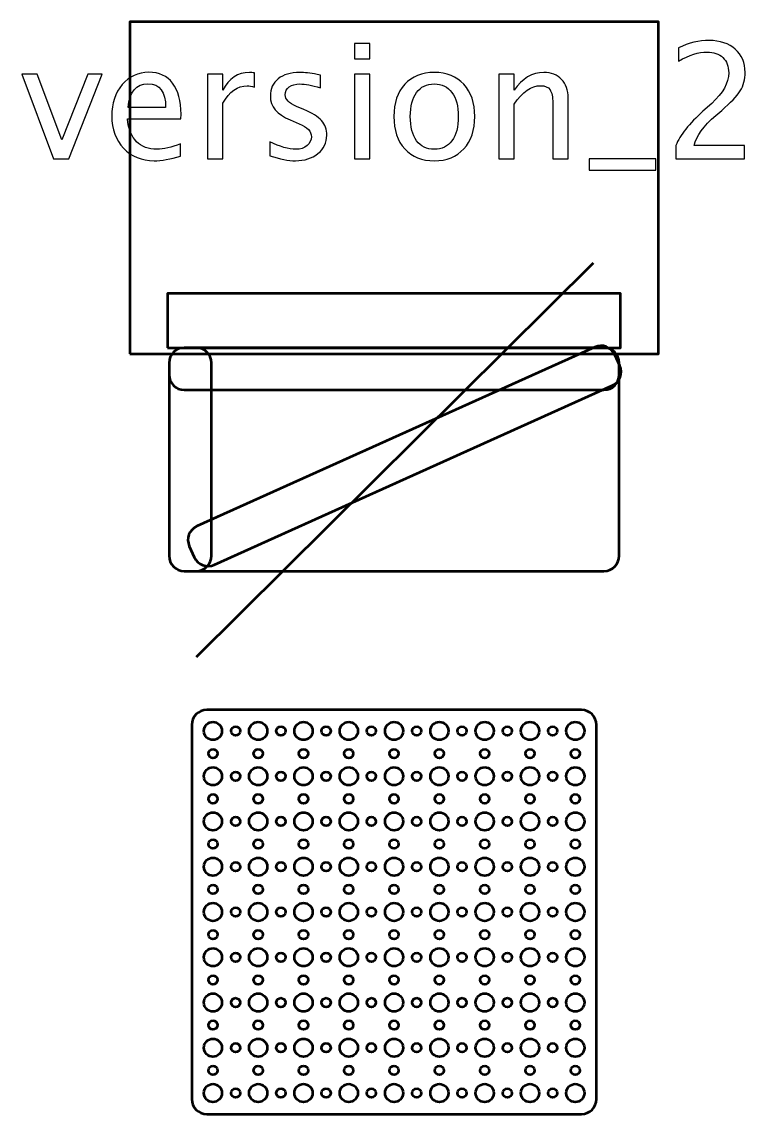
# Model space of a CAD drawing. Header units: centimetres. Extents: x -57 to 52, y -52 to 59.
# Drawn here: x -57.33 to -33.38, y -51.7 to -15.5 of the extents above; entities that cross this region are included whole.
import ezdxf

# ---------------------------------------------------------------- set-up
doc = ezdxf.new("R2010")
doc.units = ezdxf.units.CM
doc.header["$MEASUREMENT"] = 0
doc.layers.add('Layer 1', color=7, linetype='Continuous')

msp = doc.modelspace()

# ---------------------------------------------------------------- linework, layer by layer
at = {"layer": 'Layer 1', "lineweight": 53}
for points in [[(-53.75009, -26.50006), (-36.25009, -26.50006), (-36.25009, -15.50006), (-53.75009, -15.50006), (-53.75009, -26.50006)], [(-52.50002, -26.3), (-37.50002, -26.3), (-37.50002, -24.5), (-52.50002, -24.5), (-52.50002, -26.3)]]:
    msp.add_lwpolyline(points, close=True, dxfattribs=at)
for centre, major_axis in [((-50.99999, -39.00001), (0, 0.30001)), ((-49.49999, -39.00001), (0, 0.30001)), ((-47.99999, -39.00001), (0, 0.30001)), ((-46.49999, -39.00001), (0, 0.30001)), ((-44.99999, -39.00001), (0, 0.30001)), ((-43.49999, -39.00001), (0, 0.30001)), ((-41.99999, -39.00001), (0, 0.30001)), ((-40.49999, -39.00001), (0, 0.30001)), ((-38.99999, -39.00001), (0, 0.30001)), ((-50.25, -39), (0, 0.15)), ((-48.75, -39), (0, 0.15)), ((-47.25, -39), (0, 0.15)), ((-45.75, -39), (0, 0.15)), ((-44.25, -39), (0, 0.15)), ((-42.75, -39), (0, 0.15)), ((-41.25, -39), (0, 0.15)), ((-39.75, -39), (0, 0.15)), ((-51, -39.75), (0, 0.15)), ((-49.5, -39.75), (0, 0.15)), ((-48, -39.75), (0, 0.15)), ((-46.5, -39.75), (0, 0.15)), ((-45, -39.75), (0, 0.15)), ((-43.5, -39.75), (0, 0.15)), ((-42, -39.75), (0, 0.15)), ((-40.5, -39.75), (0, 0.15)), ((-39, -39.75), (0, 0.15)), ((-50.99999, -40.50001), (0, 0.30001)), ((-50.25, -40.5), (0, 0.15)), ((-49.49999, -40.50001), (0, 0.30001)), ((-48.75, -40.5), (0, 0.15)), ((-47.99999, -40.50001), (0, 0.30001)), ((-47.25, -40.5), (0, 0.15)), ((-46.49999, -40.50001), (0, 0.30001)), ((-45.75, -40.5), (0, 0.15)), ((-44.99999, -40.50001), (0, 0.30001)), ((-44.25, -40.5), (0, 0.15)), ((-43.49999, -40.50001), (0, 0.30001)), ((-42.75, -40.5), (0, 0.15)), ((-41.99999, -40.50001), (0, 0.30001)), ((-41.25, -40.5), (0, 0.15)), ((-40.49999, -40.50001), (0, 0.30001)), ((-39.75, -40.5), (0, 0.15)), ((-38.99999, -40.50001), (0, 0.30001)), ((-51, -41.25), (0, 0.15)), ((-49.5, -41.25), (0, 0.15)), ((-48, -41.25), (0, 0.15)), ((-46.5, -41.25), (0, 0.15)), ((-45, -41.25), (0, 0.15)), ((-43.5, -41.25), (0, 0.15)), ((-42, -41.25), (0, 0.15)), ((-40.5, -41.25), (0, 0.15)), ((-39, -41.25), (0, 0.15)), ((-50.99999, -42.00001), (0, 0.30001)), ((-50.25, -42), (0, 0.15)), ((-49.49999, -42.00001), (0, 0.30001)), ((-48.75, -42), (0, 0.15)), ((-47.99999, -42.00001), (0, 0.30001)), ((-47.25, -42), (0, 0.15)), ((-46.49999, -42.00001), (0, 0.30001)), ((-45.75, -42), (0, 0.15)), ((-44.99999, -42.00001), (0, 0.30001)), ((-44.25, -42), (0, 0.15)), ((-43.49999, -42.00001), (0, 0.30001)), ((-42.75, -42), (0, 0.15)), ((-41.99999, -42.00001), (0, 0.30001)), ((-41.25, -42), (0, 0.15)), ((-40.49999, -42.00001), (0, 0.30001)), ((-39.75, -42), (0, 0.15)), ((-38.99999, -42.00001), (0, 0.30001)), ((-51, -42.75), (0, 0.15)), ((-49.5, -42.75), (0, 0.15)), ((-48, -42.75), (0, 0.15)), ((-46.5, -42.75), (0, 0.15)), ((-45, -42.75), (0, 0.15)), ((-43.5, -42.75), (0, 0.15)), ((-42, -42.75), (0, 0.15)), ((-40.5, -42.75), (0, 0.15)), ((-39, -42.75), (0, 0.15)), ((-50.99999, -43.50001), (0, 0.30001)), ((-50.25, -43.5), (0, 0.15)), ((-49.49999, -43.50001), (0, 0.30001)), ((-48.75, -43.5), (0, 0.15)), ((-47.99999, -43.50001), (0, 0.30001)), ((-47.25, -43.5), (0, 0.15)), ((-46.49999, -43.50001), (0, 0.30001)), ((-45.75, -43.5), (0, 0.15)), ((-44.99999, -43.50001), (0, 0.30001)), ((-44.25, -43.5), (0, 0.15)), ((-43.49999, -43.50001), (0, 0.30001)), ((-42.75, -43.5), (0, 0.15)), ((-41.99999, -43.50001), (0, 0.30001)), ((-41.25, -43.5), (0, 0.15)), ((-40.49999, -43.50001), (0, 0.30001)), ((-39.75, -43.5), (0, 0.15)), ((-38.99999, -43.50001), (0, 0.30001)), ((-51, -44.25), (0, 0.15)), ((-49.5, -44.25), (0, 0.15)), ((-48, -44.25), (0, 0.15)), ((-46.5, -44.25), (0, 0.15)), ((-45, -44.25), (0, 0.15)), ((-43.5, -44.25), (0, 0.15)), ((-42, -44.25), (0, 0.15)), ((-40.5, -44.25), (0, 0.15)), ((-39, -44.25), (0, 0.15)), ((-50.99999, -45.00001), (0, 0.30001)), ((-50.25, -45), (0, 0.15)), ((-49.49999, -45.00001), (0, 0.30001)), ((-48.75, -45), (0, 0.15)), ((-47.99999, -45.00001), (0, 0.30001)), ((-47.25, -45), (0, 0.15)), ((-46.49999, -45.00001), (0, 0.30001)), ((-45.75, -45), (0, 0.15)), ((-44.99999, -45.00001), (0, 0.30001)), ((-44.25, -45), (0, 0.15)), ((-43.49999, -45.00001), (0, 0.30001)), ((-42.75, -45), (0, 0.15)), ((-41.99999, -45.00001), (0, 0.30001)), ((-41.25, -45), (0, 0.15)), ((-40.49999, -45.00001), (0, 0.30001)), ((-39.75, -45), (0, 0.15)), ((-38.99999, -45.00001), (0, 0.30001)), ((-51, -45.75), (0, 0.15)), ((-49.5, -45.75), (0, 0.15)), ((-48, -45.75), (0, 0.15)), ((-46.5, -45.75), (0, 0.15)), ((-45, -45.75), (0, 0.15)), ((-43.5, -45.75), (0, 0.15)), ((-42, -45.75), (0, 0.15)), ((-40.5, -45.75), (0, 0.15)), ((-39, -45.75), (0, 0.15)), ((-50.99999, -46.50001), (0, 0.30001)), ((-49.49999, -46.50001), (0, 0.30001)), ((-47.99999, -46.50001), (0, 0.30001)), ((-46.49999, -46.50001), (0, 0.30001)), ((-44.99999, -46.50001), (0, 0.30001)), ((-43.49999, -46.50001), (0, 0.30001)), ((-41.99999, -46.50001), (0, 0.30001)), ((-40.49999, -46.50001), (0, 0.30001)), ((-38.99999, -46.50001), (0, 0.30001)), ((-50.25, -46.5), (0, 0.15)), ((-48.75, -46.5), (0, 0.15)), ((-47.25, -46.5), (0, 0.15)), ((-45.75, -46.5), (0, 0.15)), ((-44.25, -46.5), (0, 0.15)), ((-42.75, -46.5), (0, 0.15)), ((-41.25, -46.5), (0, 0.15)), ((-39.75, -46.5), (0, 0.15)), ((-51, -47.25), (0, 0.15)), ((-49.5, -47.25), (0, 0.15)), ((-48, -47.25), (0, 0.15)), ((-46.5, -47.25), (0, 0.15)), ((-45, -47.25), (0, 0.15)), ((-43.5, -47.25), (0, 0.15)), ((-42, -47.25), (0, 0.15)), ((-40.5, -47.25), (0, 0.15)), ((-39, -47.25), (0, 0.15)), ((-50.99999, -48.00001), (0, 0.30001)), ((-49.49999, -48.00001), (0, 0.30001)), ((-47.99999, -48.00001), (0, 0.30001)), ((-46.49999, -48.00001), (0, 0.30001)), ((-44.99999, -48.00001), (0, 0.30001)), ((-43.49999, -48.00001), (0, 0.30001)), ((-41.99999, -48.00001), (0, 0.30001)), ((-40.49999, -48.00001), (0, 0.30001)), ((-38.99999, -48.00001), (0, 0.30001)), ((-50.25, -48), (0, 0.15)), ((-48.75, -48), (0, 0.15)), ((-47.25, -48), (0, 0.15)), ((-45.75, -48), (0, 0.15)), ((-44.25, -48), (0, 0.15)), ((-42.75, -48), (0, 0.15)), ((-41.25, -48), (0, 0.15)), ((-39.75, -48), (0, 0.15)), ((-51, -48.75), (0, 0.15)), ((-49.5, -48.75), (0, 0.15)), ((-48, -48.75), (0, 0.15)), ((-46.5, -48.75), (0, 0.15)), ((-45, -48.75), (0, 0.15)), ((-43.5, -48.75), (0, 0.15)), ((-42, -48.75), (0, 0.15)), ((-40.5, -48.75), (0, 0.15)), ((-39, -48.75), (0, 0.15)), ((-50.99999, -49.50001), (0, 0.30001)), ((-49.49999, -49.50001), (0, 0.30001)), ((-47.99999, -49.50001), (0, 0.30001)), ((-46.49999, -49.50001), (0, 0.30001)), ((-44.99999, -49.50001), (0, 0.30001)), ((-43.49999, -49.50001), (0, 0.30001)), ((-41.99999, -49.50001), (0, 0.30001)), ((-40.49999, -49.50001), (0, 0.30001)), ((-38.99999, -49.50001), (0, 0.30001)), ((-50.25, -49.5), (0, 0.15)), ((-48.75, -49.5), (0, 0.15)), ((-47.25, -49.5), (0, 0.15)), ((-45.75, -49.5), (0, 0.15)), ((-44.25, -49.5), (0, 0.15)), ((-42.75, -49.5), (0, 0.15)), ((-41.25, -49.5), (0, 0.15)), ((-39.75, -49.5), (0, 0.15)), ((-51, -50.25), (0, 0.15)), ((-49.5, -50.25), (0, 0.15)), ((-48, -50.25), (0, 0.15)), ((-46.5, -50.25), (0, 0.15)), ((-45, -50.25), (0, 0.15)), ((-43.5, -50.25), (0, 0.15)), ((-42, -50.25), (0, 0.15)), ((-40.5, -50.25), (0, 0.15)), ((-39, -50.25), (0, 0.15)), ((-50.99999, -51.00001), (0, 0.30001)), ((-50.25, -51), (0, 0.15)), ((-49.49999, -51.00001), (0, 0.30001)), ((-48.75, -51), (0, 0.15)), ((-47.99999, -51.00001), (0, 0.30001)), ((-47.25, -51), (0, 0.15)), ((-46.49999, -51.00001), (0, 0.30001)), ((-45.75, -51), (0, 0.15)), ((-44.99999, -51.00001), (0, 0.30001)), ((-44.25, -51), (0, 0.15)), ((-43.49999, -51.00001), (0, 0.30001)), ((-42.75, -51), (0, 0.15)), ((-41.99999, -51.00001), (0, 0.30001)), ((-41.25, -51), (0, 0.15)), ((-40.49999, -51.00001), (0, 0.30001)), ((-39.75, -51), (0, 0.15)), ((-38.99999, -51.00001), (0, 0.30001))]:
    msp.add_ellipse(centre, major_axis=major_axis, ratio=1, dxfattribs=at)
at = {"layer": 'Layer 1'}
for points, knots in [([(-46.31498, -16.72206), (-46.31498, -16.72206), (-46.31498, -16.21406), (-46.31498, -16.21406), (-46.31498, -16.21406), (-46.31498, -16.21406), (-45.80698, -16.21406), (-45.80698, -16.21406), (-45.80698, -16.21406), (-45.80698, -16.21406), (-45.80698, -16.72206), (-45.80698, -16.72206), (-45.80698, -16.72206), (-45.80698, -16.72206), (-46.31498, -16.72206), (-46.31498, -16.72206)], [0, 0, 0, 0, 0.2, 0.2, 0.2, 0.2, 0.4, 0.4, 0.4, 0.4, 0.6, 0.6, 0.6, 0.6, 1, 1, 1, 1]), ([(-35.67344, -20.03994), (-35.67344, -20.03994), (-35.67344, -19.59544), (-35.67344, -19.59544), (-35.67344, -19.59544), (-35.52527, -19.24884), (-35.2263, -18.87048), (-34.77562, -18.46214), (-34.77562, -18.46214), (-34.77562, -18.46214), (-34.48458, -18.20108), (-34.48458, -18.20108), (-34.48458, -18.20108), (-34.10975, -17.86065), (-33.9219, -17.52375), (-33.9219, -17.18861), (-33.9219, -17.18861), (-33.9219, -16.9743), (-33.98628, -16.80673), (-34.11416, -16.68414), (-34.11416, -16.68414), (-34.24204, -16.56155), (-34.41932, -16.49981), (-34.64421, -16.49981), (-34.64421, -16.49981), (-34.90703, -16.49981), (-35.21836, -16.60035), (-35.57819, -16.80144), (-35.57819, -16.80144), (-35.57819, -16.80144), (-35.57819, -16.35694), (-35.57819, -16.35694), (-35.57819, -16.35694), (-35.23864, -16.19819), (-34.90086, -16.11881), (-34.56395, -16.11881), (-34.56395, -16.11881), (-34.20588, -16.11881), (-33.91837, -16.21494), (-33.70141, -16.40809), (-33.70141, -16.40809), (-33.48534, -16.60124), (-33.37686, -16.857), (-33.37686, -17.17626), (-33.37686, -17.17626), (-33.37686, -17.40557), (-33.43154, -17.6093), (-33.5409, -17.78657), (-33.5409, -17.78657), (-33.65114, -17.96472), (-33.85487, -18.17992), (-34.15385, -18.43392), (-34.15385, -18.43392), (-34.15385, -18.43392), (-34.35052, -18.60149), (-34.35052, -18.60149), (-34.35052, -18.60149), (-34.75975, -18.94809), (-34.99611, -19.2797), (-35.05961, -19.59544), (-35.05961, -19.59544), (-35.05961, -19.59544), (-33.39273, -19.59544), (-33.39273, -19.59544), (-33.39273, -19.59544), (-33.39273, -19.59544), (-33.39273, -20.03994), (-33.39273, -20.03994), (-33.39273, -20.03994), (-33.39273, -20.03994), (-35.67344, -20.03994), (-35.67344, -20.03994)], [0, 0, 0, 0, 0.05263158, 0.05263158, 0.05263158, 0.05263158, 0.10526316, 0.10526316, 0.10526316, 0.10526316, 0.15789474, 0.15789474, 0.15789474, 0.15789474, 0.21052632, 0.21052632, 0.21052632, 0.21052632, 0.26315789, 0.26315789, 0.26315789, 0.26315789, 0.31578947, 0.31578947, 0.31578947, 0.31578947, 0.36842105, 0.36842105, 0.36842105, 0.36842105, 0.42105263, 0.42105263, 0.42105263, 0.42105263, 0.47368421, 0.47368421, 0.47368421, 0.47368421, 0.52631579, 0.52631579, 0.52631579, 0.52631579, 0.57894737, 0.57894737, 0.57894737, 0.57894737, 0.63157895, 0.63157895, 0.63157895, 0.63157895, 0.68421053, 0.68421053, 0.68421053, 0.68421053, 0.73684211, 0.73684211, 0.73684211, 0.73684211, 0.78947368, 0.78947368, 0.78947368, 0.78947368, 0.84210526, 0.84210526, 0.84210526, 0.84210526, 0.89473684, 0.89473684, 0.89473684, 0.89473684, 1, 1, 1, 1]), ([(-56.28095, -20.03994), (-56.28095, -20.03994), (-57.32517, -17.23535), (-57.32517, -17.23535), (-57.32517, -17.23535), (-57.32517, -17.23535), (-56.81717, -17.23535), (-56.81717, -17.23535), (-56.81717, -17.23535), (-56.81717, -17.23535), (-56.00314, -19.41464), (-56.00314, -19.41464), (-56.00314, -19.41464), (-56.00314, -19.41464), (-55.14148, -17.23535), (-55.14148, -17.23535), (-55.14148, -17.23535), (-55.14148, -17.23535), (-54.66347, -17.23535), (-54.66347, -17.23535), (-54.66347, -17.23535), (-54.66347, -17.23535), (-55.77207, -20.03994), (-55.77207, -20.03994), (-55.77207, -20.03994), (-55.77207, -20.03994), (-56.28095, -20.03994), (-56.28095, -20.03994)], [0, 0, 0, 0, 0.125, 0.125, 0.125, 0.125, 0.25, 0.25, 0.25, 0.25, 0.375, 0.375, 0.375, 0.375, 0.5, 0.5, 0.5, 0.5, 0.625, 0.625, 0.625, 0.625, 0.75, 0.75, 0.75, 0.75, 1, 1, 1, 1]), ([(-52.0679, -19.94998), (-52.40921, -20.05229), (-52.70114, -20.10344), (-52.94455, -20.10344), (-52.94455, -20.10344), (-53.35995, -20.10344), (-53.69773, -19.96586), (-53.95791, -19.69157), (-53.95791, -19.69157), (-54.21808, -19.41729), (-54.34861, -19.06186), (-54.34861, -18.62442), (-54.34861, -18.62442), (-54.34861, -18.2002), (-54.23396, -17.85183), (-54.00377, -17.57931), (-54.00377, -17.57931), (-53.77358, -17.30767), (-53.47901, -17.17185), (-53.12006, -17.17185), (-53.12006, -17.17185), (-52.78051, -17.17185), (-52.51769, -17.29268), (-52.33248, -17.53433), (-52.33248, -17.53433), (-52.14728, -17.77599), (-52.05467, -18.11818), (-52.05467, -18.5618), (-52.05467, -18.5618), (-52.05467, -18.5618), (-52.05732, -18.71702), (-52.05732, -18.71702), (-52.05732, -18.71702), (-52.05732, -18.71702), (-53.83003, -18.71702), (-53.83003, -18.71702), (-53.83003, -18.71702), (-53.75594, -19.3873), (-53.42874, -19.72244), (-52.8493, -19.72244), (-52.8493, -19.72244), (-52.63675, -19.72244), (-52.37658, -19.66247), (-52.0679, -19.54252), (-52.0679, -19.54252), (-52.0679, -19.54252), (-52.0679, -19.94998), (-52.0679, -19.94998)], [0, 0, 0, 0, 0.07692308, 0.07692308, 0.07692308, 0.07692308, 0.15384615, 0.15384615, 0.15384615, 0.15384615, 0.23076923, 0.23076923, 0.23076923, 0.23076923, 0.30769231, 0.30769231, 0.30769231, 0.30769231, 0.38461538, 0.38461538, 0.38461538, 0.38461538, 0.46153846, 0.46153846, 0.46153846, 0.46153846, 0.53846154, 0.53846154, 0.53846154, 0.53846154, 0.61538462, 0.61538462, 0.61538462, 0.61538462, 0.69230769, 0.69230769, 0.69230769, 0.69230769, 0.76923077, 0.76923077, 0.76923077, 0.76923077, 0.84615385, 0.84615385, 0.84615385, 0.84615385, 1, 1, 1, 1]), ([(-51.17802, -20.03994), (-51.17802, -20.03994), (-51.17802, -17.23535), (-51.17802, -17.23535), (-51.17802, -17.23535), (-51.17802, -17.23535), (-50.67002, -17.23535), (-50.67002, -17.23535), (-50.67002, -17.23535), (-50.67002, -17.23535), (-50.67002, -17.7654), (-50.67002, -17.7654), (-50.67002, -17.7654), (-50.46805, -17.37294), (-50.17525, -17.17715), (-49.79072, -17.17715), (-49.79072, -17.17715), (-49.73869, -17.17715), (-49.684, -17.18156), (-49.62756, -17.19038), (-49.62756, -17.19038), (-49.62756, -17.19038), (-49.62756, -17.66574), (-49.62756, -17.66574), (-49.62756, -17.66574), (-49.71575, -17.63664), (-49.79337, -17.62165), (-49.86039, -17.62165), (-49.86039, -17.62165), (-50.18319, -17.62165), (-50.45306, -17.81215), (-50.67002, -18.19403), (-50.67002, -18.19403), (-50.67002, -18.19403), (-50.67002, -20.03994), (-50.67002, -20.03994), (-50.67002, -20.03994), (-50.67002, -20.03994), (-51.17802, -20.03994), (-51.17802, -20.03994)], [0, 0, 0, 0, 0.09090909, 0.09090909, 0.09090909, 0.09090909, 0.18181818, 0.18181818, 0.18181818, 0.18181818, 0.27272727, 0.27272727, 0.27272727, 0.27272727, 0.36363636, 0.36363636, 0.36363636, 0.36363636, 0.45454545, 0.45454545, 0.45454545, 0.45454545, 0.54545455, 0.54545455, 0.54545455, 0.54545455, 0.63636364, 0.63636364, 0.63636364, 0.63636364, 0.72727273, 0.72727273, 0.72727273, 0.72727273, 0.81818182, 0.81818182, 0.81818182, 0.81818182, 1, 1, 1, 1]), ([(-49.11339, -19.9394), (-49.11339, -19.9394), (-49.11339, -19.47373), (-49.11339, -19.47373), (-49.11339, -19.47373), (-48.7809, -19.63954), (-48.4925, -19.72244), (-48.24644, -19.72244), (-48.24644, -19.72244), (-48.10004, -19.72244), (-47.97833, -19.68275), (-47.8822, -19.60338), (-47.8822, -19.60338), (-47.78606, -19.52488), (-47.73756, -19.42611), (-47.73756, -19.30704), (-47.73756, -19.30704), (-47.73756, -19.1333), (-47.87249, -18.98954), (-48.14237, -18.87577), (-48.14237, -18.87577), (-48.14237, -18.87577), (-48.43959, -18.74965), (-48.43959, -18.74965), (-48.43959, -18.74965), (-48.87791, -18.56797), (-49.09752, -18.30515), (-49.09752, -17.96384), (-49.09752, -17.96384), (-49.09752, -17.71954), (-49.01109, -17.52728), (-48.83822, -17.38705), (-48.83822, -17.38705), (-48.66536, -17.24682), (-48.42812, -17.17715), (-48.12738, -17.17715), (-48.12738, -17.17715), (-47.97127, -17.17715), (-47.77724, -17.19831), (-47.54706, -17.24153), (-47.54706, -17.24153), (-47.54706, -17.24153), (-47.44122, -17.26181), (-47.44122, -17.26181), (-47.44122, -17.26181), (-47.44122, -17.26181), (-47.44122, -17.68515), (-47.44122, -17.68515), (-47.44122, -17.68515), (-47.72433, -17.60048), (-47.95011, -17.55815), (-48.11856, -17.55815), (-48.11856, -17.55815), (-48.26672, -17.55815), (-48.38402, -17.59078), (-48.4731, -17.65516), (-48.4731, -17.65516), (-48.56129, -17.71954), (-48.60539, -17.80597), (-48.60539, -17.91445), (-48.60539, -17.91445), (-48.60539, -18.06703), (-48.48192, -18.19667), (-48.23409, -18.30163), (-48.23409, -18.30163), (-48.23409, -18.30163), (-47.98979, -18.40481), (-47.98979, -18.40481), (-47.98979, -18.40481), (-47.71286, -18.52123), (-47.51707, -18.6447), (-47.40242, -18.77435), (-47.40242, -18.77435), (-47.28688, -18.90399), (-47.22956, -19.06627), (-47.22956, -19.2603), (-47.22956, -19.2603), (-47.22956, -19.50636), (-47.32657, -19.70833), (-47.52148, -19.8662), (-47.52148, -19.8662), (-47.71551, -20.02406), (-47.96422, -20.10344), (-48.26672, -20.10344), (-48.26672, -20.10344), (-48.49956, -20.10344), (-48.7809, -20.04876), (-49.11339, -19.9394)], [0, 0, 0, 0, 0.04347826, 0.04347826, 0.04347826, 0.04347826, 0.08695652, 0.08695652, 0.08695652, 0.08695652, 0.13043478, 0.13043478, 0.13043478, 0.13043478, 0.17391304, 0.17391304, 0.17391304, 0.17391304, 0.2173913, 0.2173913, 0.2173913, 0.2173913, 0.26086957, 0.26086957, 0.26086957, 0.26086957, 0.30434783, 0.30434783, 0.30434783, 0.30434783, 0.34782609, 0.34782609, 0.34782609, 0.34782609, 0.39130435, 0.39130435, 0.39130435, 0.39130435, 0.43478261, 0.43478261, 0.43478261, 0.43478261, 0.47826087, 0.47826087, 0.47826087, 0.47826087, 0.52173913, 0.52173913, 0.52173913, 0.52173913, 0.56521739, 0.56521739, 0.56521739, 0.56521739, 0.60869565, 0.60869565, 0.60869565, 0.60869565, 0.65217391, 0.65217391, 0.65217391, 0.65217391, 0.69565217, 0.69565217, 0.69565217, 0.69565217, 0.73913043, 0.73913043, 0.73913043, 0.73913043, 0.7826087, 0.7826087, 0.7826087, 0.7826087, 0.82608696, 0.82608696, 0.82608696, 0.82608696, 0.86956522, 0.86956522, 0.86956522, 0.86956522, 0.91304348, 0.91304348, 0.91304348, 0.91304348, 1, 1, 1, 1]), ([(-46.31498, -20.03994), (-46.31498, -20.03994), (-46.31498, -17.23535), (-46.31498, -17.23535), (-46.31498, -17.23535), (-46.31498, -17.23535), (-45.80698, -17.23535), (-45.80698, -17.23535), (-45.80698, -17.23535), (-45.80698, -17.23535), (-45.80698, -20.03994), (-45.80698, -20.03994), (-45.80698, -20.03994), (-45.80698, -20.03994), (-46.31498, -20.03994), (-46.31498, -20.03994)], [0, 0, 0, 0, 0.2, 0.2, 0.2, 0.2, 0.4, 0.4, 0.4, 0.4, 0.6, 0.6, 0.6, 0.6, 1, 1, 1, 1]), ([(-43.66915, -20.10344), (-44.08102, -20.10344), (-44.40734, -19.97203), (-44.64722, -19.70921), (-44.64722, -19.70921), (-44.888, -19.44639), (-45.00794, -19.0892), (-45.00794, -18.63853), (-45.00794, -18.63853), (-45.00794, -18.18874), (-44.888, -17.83243), (-44.64722, -17.57049), (-44.64722, -17.57049), (-44.40734, -17.30856), (-44.08102, -17.17715), (-43.66915, -17.17715), (-43.66915, -17.17715), (-43.25728, -17.17715), (-42.93096, -17.30856), (-42.69107, -17.57049), (-42.69107, -17.57049), (-42.4503, -17.83243), (-42.33035, -18.18874), (-42.33035, -18.63853), (-42.33035, -18.63853), (-42.33035, -19.0892), (-42.4503, -19.44639), (-42.69107, -19.70921), (-42.69107, -19.70921), (-42.93096, -19.97203), (-43.25728, -20.10344), (-43.66915, -20.10344)], [0, 0, 0, 0, 0.11111111, 0.11111111, 0.11111111, 0.11111111, 0.22222222, 0.22222222, 0.22222222, 0.22222222, 0.33333333, 0.33333333, 0.33333333, 0.33333333, 0.44444444, 0.44444444, 0.44444444, 0.44444444, 0.55555556, 0.55555556, 0.55555556, 0.55555556, 0.66666667, 0.66666667, 0.66666667, 0.66666667, 0.77777778, 0.77777778, 0.77777778, 0.77777778, 1, 1, 1, 1]), ([(-41.53484, -20.03994), (-41.53484, -20.03994), (-41.53484, -17.23535), (-41.53484, -17.23535), (-41.53484, -17.23535), (-41.53484, -17.23535), (-41.02684, -17.23535), (-41.02684, -17.23535), (-41.02684, -17.23535), (-41.02684, -17.23535), (-41.02684, -17.7654), (-41.02684, -17.7654), (-41.02684, -17.7654), (-40.75785, -17.37294), (-40.428, -17.17715), (-40.03818, -17.17715), (-40.03818, -17.17715), (-39.793, -17.17715), (-39.59809, -17.25388), (-39.45433, -17.40822), (-39.45433, -17.40822), (-39.31057, -17.56167), (-39.23825, -17.76893), (-39.23825, -18.02822), (-39.23825, -18.02822), (-39.23825, -18.02822), (-39.23825, -20.03994), (-39.23825, -20.03994), (-39.23825, -20.03994), (-39.23825, -20.03994), (-39.74626, -20.03994), (-39.74626, -20.03994), (-39.74626, -20.03994), (-39.74626, -20.03994), (-39.74626, -18.19403), (-39.74626, -18.19403), (-39.74626, -18.19403), (-39.74626, -17.98589), (-39.77712, -17.83772), (-39.83798, -17.74953), (-39.83798, -17.74953), (-39.89971, -17.66045), (-40.00114, -17.61636), (-40.14313, -17.61636), (-40.14313, -17.61636), (-40.45534, -17.61636), (-40.74991, -17.82008), (-41.02684, -18.22754), (-41.02684, -18.22754), (-41.02684, -18.22754), (-41.02684, -20.03994), (-41.02684, -20.03994), (-41.02684, -20.03994), (-41.02684, -20.03994), (-41.53484, -20.03994), (-41.53484, -20.03994)], [0, 0, 0, 0, 0.06666667, 0.06666667, 0.06666667, 0.06666667, 0.13333333, 0.13333333, 0.13333333, 0.13333333, 0.2, 0.2, 0.2, 0.2, 0.26666667, 0.26666667, 0.26666667, 0.26666667, 0.33333333, 0.33333333, 0.33333333, 0.33333333, 0.4, 0.4, 0.4, 0.4, 0.46666667, 0.46666667, 0.46666667, 0.46666667, 0.53333333, 0.53333333, 0.53333333, 0.53333333, 0.6, 0.6, 0.6, 0.6, 0.66666667, 0.66666667, 0.66666667, 0.66666667, 0.73333333, 0.73333333, 0.73333333, 0.73333333, 0.8, 0.8, 0.8, 0.8, 0.86666667, 0.86666667, 0.86666667, 0.86666667, 1, 1, 1, 1]), ([(-53.80357, -18.33602), (-53.80357, -18.33602), (-52.56532, -18.33602), (-52.56532, -18.33602), (-52.56532, -18.33602), (-52.56532, -17.81391), (-52.76023, -17.55286), (-53.14916, -17.55286), (-53.14916, -17.55286), (-53.54075, -17.55286), (-53.75859, -17.81391), (-53.80357, -18.33602)], [0, 0, 0, 0, 0.25, 0.25, 0.25, 0.25, 0.5, 0.5, 0.5, 0.5, 1, 1, 1, 1]), ([(-43.67003, -19.72244), (-43.41867, -19.72244), (-43.22288, -19.62807), (-43.08354, -19.43845), (-43.08354, -19.43845), (-42.94507, -19.24972), (-42.8754, -18.98249), (-42.8754, -18.63853), (-42.8754, -18.63853), (-42.8754, -18.29545), (-42.94507, -18.02911), (-43.08354, -17.84037), (-43.08354, -17.84037), (-43.22288, -17.65251), (-43.41867, -17.55815), (-43.67003, -17.55815), (-43.67003, -17.55815), (-43.92227, -17.55815), (-44.11806, -17.65251), (-44.25564, -17.84037), (-44.25564, -17.84037), (-44.39411, -18.02911), (-44.4629, -18.29545), (-44.4629, -18.63853), (-44.4629, -18.63853), (-44.4629, -18.98249), (-44.39411, -19.24972), (-44.25564, -19.43845), (-44.25564, -19.43845), (-44.11806, -19.62807), (-43.92227, -19.72244), (-43.67003, -19.72244)], [0, 0, 0, 0, 0.11111111, 0.11111111, 0.11111111, 0.11111111, 0.22222222, 0.22222222, 0.22222222, 0.22222222, 0.33333333, 0.33333333, 0.33333333, 0.33333333, 0.44444444, 0.44444444, 0.44444444, 0.44444444, 0.55555556, 0.55555556, 0.55555556, 0.55555556, 0.66666667, 0.66666667, 0.66666667, 0.66666667, 0.77777778, 0.77777778, 0.77777778, 0.77777778, 1, 1, 1, 1]), ([(-38.53623, -20.42094), (-38.53623, -20.42094), (-38.53623, -20.03994), (-38.53623, -20.03994), (-38.53623, -20.03994), (-38.53623, -20.03994), (-36.3349, -20.03994), (-36.3349, -20.03994), (-36.3349, -20.03994), (-36.3349, -20.03994), (-36.3349, -20.42094), (-36.3349, -20.42094), (-36.3349, -20.42094), (-36.3349, -20.42094), (-38.53623, -20.42094), (-38.53623, -20.42094)], [0, 0, 0, 0, 0.2, 0.2, 0.2, 0.2, 0.4, 0.4, 0.4, 0.4, 0.6, 0.6, 0.6, 0.6, 1, 1, 1, 1])]:
    msp.add_open_spline(points, degree=3, knots=knots, dxfattribs=at)
at = {"layer": 'Layer 1', "lineweight": 53}
msp.add_open_spline([(-38.40501, -23.49339), (-38.40501, -23.49339), (-51.55478, -36.55232), (-51.55478, -36.55232)], degree=3, dxfattribs=at)
for points in [[(-52.45, -33.2), (-52.45, -33.2), (-52.45, -26.8), (-52.45, -26.8), (-52.45, -26.8), (-52.45, -26.52386), (-52.22614, -26.3), (-51.95, -26.3), (-51.95, -26.3), (-51.95, -26.3), (-38.05, -26.3), (-38.05, -26.3), (-38.05, -26.3), (-37.77386, -26.3), (-37.55, -26.52386), (-37.55, -26.8), (-37.55, -26.8), (-37.55, -26.8), (-37.55, -33.2), (-37.55, -33.2), (-37.55, -33.2), (-37.55, -33.47614), (-37.77386, -33.7), (-38.05, -33.7), (-38.05, -33.7), (-38.05, -33.7), (-51.95, -33.7), (-51.95, -33.7), (-51.95, -33.7), (-52.22614, -33.7), (-52.45, -33.47614), (-52.45, -33.2)], [(-52.45, -27.2), (-52.45, -27.2), (-52.45, -26.8), (-52.45, -26.8), (-52.45, -26.8), (-52.45, -26.52386), (-52.22614, -26.3), (-51.95, -26.3), (-51.95, -26.3), (-51.95, -26.3), (-38.05, -26.3), (-38.05, -26.3), (-38.05, -26.3), (-37.77386, -26.3), (-37.55, -26.52386), (-37.55, -26.8), (-37.55, -26.8), (-37.55, -26.8), (-37.55, -27.2), (-37.55, -27.2), (-37.55, -27.2), (-37.55, -27.47614), (-37.77386, -27.7), (-38.05, -27.7), (-38.05, -27.7), (-38.05, -27.7), (-51.95, -27.7), (-51.95, -27.7), (-51.95, -27.7), (-52.22614, -27.7), (-52.45, -27.47614), (-52.45, -27.2)], [(-51.55, -33.7), (-51.55, -33.7), (-51.95, -33.7), (-51.95, -33.7), (-51.95, -33.7), (-52.22614, -33.7), (-52.45, -33.47614), (-52.45, -33.2), (-52.45, -33.2), (-52.45, -33.2), (-52.45, -26.8), (-52.45, -26.8), (-52.45, -26.8), (-52.45, -26.52386), (-52.22614, -26.3), (-51.95, -26.3), (-51.95, -26.3), (-51.95, -26.3), (-51.55, -26.3), (-51.55, -26.3), (-51.55, -26.3), (-51.27386, -26.3), (-51.05, -26.52386), (-51.05, -26.8), (-51.05, -26.8), (-51.05, -26.8), (-51.05, -33.2), (-51.05, -33.2), (-51.05, -33.2), (-51.05, -33.47614), (-51.27386, -33.7), (-51.55, -33.7)], [(-51.6161, -33.24099), (-51.6161, -33.24099), (-51.7804, -32.87629), (-51.7804, -32.87629), (-51.7804, -32.87629), (-51.89382, -32.62452), (-51.78167, -32.32847), (-51.5299, -32.21504), (-51.5299, -32.21504), (-51.5299, -32.21504), (-38.35518, -26.27963), (-38.35518, -26.27963), (-38.35518, -26.27963), (-38.10341, -26.1662), (-37.80736, -26.27835), (-37.69393, -26.53012), (-37.69393, -26.53012), (-37.69393, -26.53012), (-37.52963, -26.89482), (-37.52963, -26.89482), (-37.52963, -26.89482), (-37.4162, -27.14659), (-37.52835, -27.44264), (-37.78012, -27.55607), (-37.78012, -27.55607), (-37.78012, -27.55607), (-50.95485, -33.49149), (-50.95485, -33.49149), (-50.95485, -33.49149), (-51.20661, -33.60491), (-51.50267, -33.49276), (-51.6161, -33.24099)], [(-51.7, -51.2), (-51.7, -51.2), (-51.7, -38.8), (-51.7, -38.8), (-51.7, -38.8), (-51.7, -38.52386), (-51.47614, -38.3), (-51.2, -38.3), (-51.2, -38.3), (-51.2, -38.3), (-38.8, -38.3), (-38.8, -38.3), (-38.8, -38.3), (-38.52386, -38.3), (-38.3, -38.52386), (-38.3, -38.8), (-38.3, -38.8), (-38.3, -38.8), (-38.3, -51.2), (-38.3, -51.2), (-38.3, -51.2), (-38.3, -51.47614), (-38.52386, -51.7), (-38.8, -51.7), (-38.8, -51.7), (-38.8, -51.7), (-51.2, -51.7), (-51.2, -51.7), (-51.2, -51.7), (-51.47614, -51.7), (-51.7, -51.47614), (-51.7, -51.2)]]:
    msp.add_open_spline(points, degree=3, knots=[0, 0, 0, 0, 0.11111111, 0.11111111, 0.11111111, 0.11111111, 0.22222222, 0.22222222, 0.22222222, 0.22222222, 0.33333333, 0.33333333, 0.33333333, 0.33333333, 0.44444444, 0.44444444, 0.44444444, 0.44444444, 0.55555556, 0.55555556, 0.55555556, 0.55555556, 0.66666667, 0.66666667, 0.66666667, 0.66666667, 0.77777778, 0.77777778, 0.77777778, 0.77777778, 1, 1, 1, 1], dxfattribs=at)

doc.saveas('drawing.dxf')
